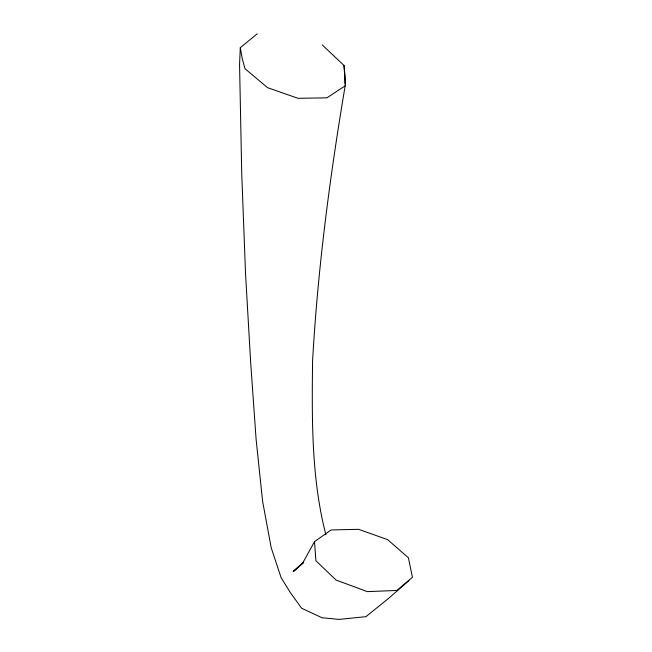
<?xml version="1.0" encoding="UTF-8"?>
<svg xmlns="http://www.w3.org/2000/svg" width="652" height="652" viewBox="0 0 652 652"><rect width="100%" height="100%" fill="white"/><g stroke="black" fill="none" stroke-linecap="round" stroke-linejoin="round"><path stroke-width="0.98" d="M325.894 534.787C311.281 478.177 311.9 419.252 312.569 361.224C317.728 268.852 329.806 177.059 345.169 85.868L345.087 76.113L344.012 65.469L322.194 44.874M257.255 33.757L240.295 47.702L239.561 64.646L241.729 173.456L245.543 273.816L250.694 362.952L256.097 439.236L262.593 501.233L271.175 547.656L281.085 577.591L290.173 592.383L301.632 608.234L322.023 617.754L339.048 619.4L365.886 616.678L388.535 598.422L408.951 580.573M314.517 541.625L315.894 560.728L336.033 580.035L367.345 591.625L396.872 590.459L412.439 577.273L408.38 557.704L387.581 539.62L358.592 529.318L331.126 529.946L314.517 541.625L302.732 563.026L293.261 571.527L303.156 562.969M293.261 571.527L303.75 562.244M345.169 85.868L326.905 97.833L298.013 98.313L267.565 87.67L244.956 68.704L242.226 58.493L240.295 47.702M344.012 65.469L345.169 83.953"/></g></svg>
